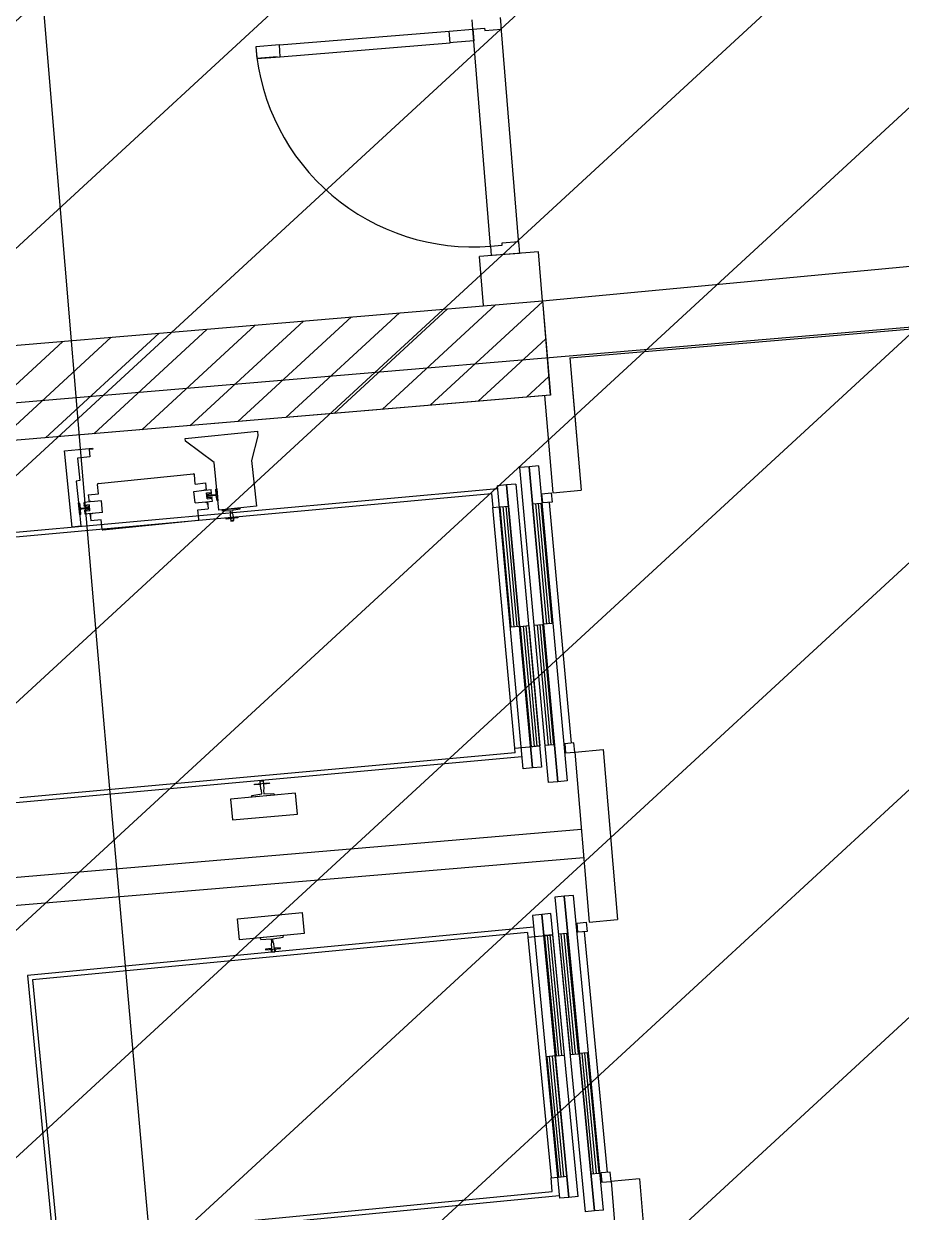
# Model space of a CAD drawing. Extents: x -678889171 to 586587, y -792238163 to 335485.
# Drawn here: x -678782012 to -678778306, y -792101976 to -792096956 of the extents above; entities that cross this region are included whole.
import ezdxf
from ezdxf.enums import TextEntityAlignment as Align

# ---------------------------------------------------------------- set-up
doc = ezdxf.new("R2010")
doc.units = 0
doc.header["$MEASUREMENT"] = 0
for name, color, linetype in [('A-FLOR-PATT', 252, 'Continuous'), ('A-SITE-PATT', 252, 'Continuous'), ('A-WALL', 252, 'Continuous')]:
    doc.layers.add(name, color=color, linetype=linetype)
doc.layers.add('BASEMENT3 LAYOUT$0$HATCH7', color=252, linetype='Continuous', lineweight=15)
doc.styles.add('Ground floor Towers$0$$Bas01-Rname$0$EN-SC', font='swissc.ttf')
doc.styles.add('Ground floor Towers$0$$Bas01-Rname$0$EN-SCL', font='swisscl.ttf')
doc.styles.add('Ground floor Towers$0$04-Ground Floor$0$V2-lower ground$0$LEVEL  FOR LICENSE LOWER GR$0$$LG- LEVEL$0$AR-SR', font='sarb.shx')

# ---------------------------------------------------------------- blocks, each defined once
blk = doc.blocks.new('A$C61C61320')
at = {"layer": 'BASEMENT3 LAYOUT$0$HATCH7'}
h = blk.add_hatch(dxfattribs=at)
h.set_pattern_fill('JIS_WOOD', color=256, scale=1000, style=0)
h.set_pattern_definition([(45, (-95575.72641586163, -175160.5677797335), (-499.9999991609842, 499.9999991609843), [])])
edge = h.paths.add_edge_path()
edge.add_line((-93671.42387769371, -154054.9431899884), (-93352.28011348587, -174711.9075518902))
edge.add_line((-93352.28011348587, -174711.9075518902), (-49398.28305342048, -174321.9428492732))
edge.add_arc((-49194.7644366367, -173977.2776182104), 400.2673467584944, 239.4389137010584, 436.7722825904112)
edge.add_line((-49103.17453308101, -173587.6300358392), (-49353.17453308101, -169321.0603725039))
edge.add_arc((765187.6152318742, -69570.4512780355), 820625.9088071947, 178.5717505264322, 186.9818142228341, ccw=False)
edge.add_line((-55183.34322072996, -49116.28952082794), (-86992.42594180122, -47875.38068783496))
edge.add_line((-86992.42594180116, -47875.38068783496), (-86999.8191618316, -136404.81269691))
edge.add_line((-86999.81916183163, -136404.81269691), (-87007.19406194473, -152784.6622732603))
edge.add_line((-87007.19406194473, -152784.6622732603), (-93671.42387769371, -154054.9431899884))
blk = doc.blocks.new('GR')
at = {"layer": 'A-FLOR-PATT'}
for p, q in [((-8010, 83055), (44685, 89675)), ((20352.05693255962, 88038.95388230693), (20347.19225080161, 88078.65696620973)), ((20472.3823547074, 88043.62215660523), (20466.3015025099, 88093.25101148372)), ((19538.14371255232, 87939.22790626792), (20252.79922280263, 88026.79217791194)), ((20252.79922280263, 88026.79217791194), (20352.05693255962, 88038.95388230693)), ((20258.88007500013, 87977.16332303344), (20252.79922280263, 88026.79217791194)), ((20352.05693255962, 88038.95388230693), (20401.68578743811, 88045.03473450443)), ((20352.05693255962, 88038.95388230693), (20358.13778475712, 87989.32502742845)), ((20463.94461299362, 87125.78295254266), (20352.05693255962, 88038.95388230693)), ((20401.68578743811, 88045.03473450443), (20402.90195787761, 88035.10896352874)), ((20402.90195787761, 88035.10896352874), (20472.3823547074, 88043.62215660523)), ((20583.05386470197, 87140.37699781665), (20471.16618426797, 88053.54792758093)), ((19544.22456474982, 87889.59905138944), (20258.88007500013, 87977.16332303344)), ((20271.78357726854, 87978.7443446048), (20258.88007500013, 87977.16332303344)), ((20358.13778475712, 87989.32502742845), (20271.78357726854, 87978.7443446048)), ((19538.14371255232, 87939.22790626793), (19438.88600279534, 87927.06620187293)), ((19438.88600279534, 87927.06620187293), (19444.96685499284, 87877.43734699444)), ((19544.22456474982, 87889.59905138944), (19538.14371255232, 87939.22790626793)), ((19444.96685499284, 87877.43734699444), (19544.22456474982, 87889.59905138944)), ((19444.96685499284, 87877.43734699444), (19531.32106248142, 87888.0180298181)), ((19531.32106248142, 87888.0180298181), (19444.96685499284, 87877.43734699444)), ((20692.41527988723, 86904.29419387649), (25139.82248711654, 87507.06779953849)), ((20667.32477988706, 87110.40328547024), (20419.18050549452, 87079.99902448273)), ((20463.94461299362, 87125.78295254266), (20513.57346787212, 87131.86380474016)), ((20463.94461299362, 87125.78295254266), (20468.80929475162, 87086.07986863986)), ((20512.35729743262, 87141.78957571585), (20581.83769426241, 87150.30276879236)), ((20513.57346787212, 87131.86380474016), (20512.35729743262, 87141.78957571585)), ((20581.83769426241, 87150.30276879236), (20587.91854645991, 87100.67391391387)), ((20692.57615031052, 86904.31442305724), (20667.32477988706, 87110.40328547025)), ((20444.43187792807, 86873.91014566435), (20419.18050549452, 87079.99902448273)), ((20587.91854645991, 87100.67391391387), (20468.80929475162, 87086.07986863986)), ((20818.16604743255, 86668.13126984739), (23719.62038816029, 87032.7681509576)), ((17691.35270832575, 86526.91570514765), (20692.57615031052, 86904.31442305724)), ((17691.35270832575, 86526.91570514765), (20692.57615031052, 86904.31442305724)), ((20034.49397182738, 86418.4141026247), (20495.61106533039, 86879.54640028864)), ((20236.69228969296, 86443.83947776331), (20693.08218532871, 86900.24442169268)), ((20692.57615031052, 86904.31442305724), (20741.93103044466, 86507.37059243818)), ((20692.57615031052, 86904.31442305724), (20742.48243929856, 86507.43993115905)), ((19630.09733609637, 86367.56335234756), (20091.21278775379, 86828.69400811178)), ((19832.29565396189, 86392.98872748614), (20293.41192654215, 86854.12020420027)), ((19225.70070036521, 86316.7126020703), (19686.81451017715, 86777.84161593494)), ((19427.89901823079, 86342.13797720897), (19889.01364896548, 86803.2678120234)), ((18821.30406463417, 86265.86185179313), (19282.41623260052, 86726.98922375802)), ((19023.50238249966, 86291.28722693174), (19484.61537138882, 86752.41541984651)), ((20438.89060755851, 86469.26485290192), (20712.63105674385, 86743.0143279809)), ((18416.90742890301, 86215.01110151596), (18878.01795502382, 86676.13683158116)), ((18619.10574676856, 86240.43647665452), (19080.21709381219, 86701.56302766962)), ((20818.16604743255, 86668.13126984739), (20888.09358023178, 86112.03995125559)), ((18214.70911103743, 86189.58572637729), (18675.81881623549, 86650.7106354927)), ((20641.08892542412, 86494.6902280405), (20732.1799281589, 86585.78423426897)), ((20832.72592578165, 86552.34537514218), (20888.09358023178, 86112.03995125559)), ((20742.48243929856, 86507.43993115905), (18138.13348921196, 86179.94750223751)), ((20741.93103044466, 86507.37059243818), (18138.13348921196, 86179.94750223751)), ((20717.81768655015, 86504.33838065981), (20769.15336534445, 86096.09681730458)), ((20717.81768655015, 86504.33838065981), (20769.15336534445, 86096.09681730458)), ((19208.0402939011, 86261.2806732045), (19511.94762265025, 86304.87751487725)), ((19209.52258651793, 86250.94782402703), (19208.0402939011, 86261.2806732045)), ((19514.650626834, 86286.03526049481), (19492.56870513606, 86180.51422100684)), ((19511.94762265025, 86304.87751487725), (19514.650626834, 86286.03526049481)), ((19334.0111909605, 86165.83264756786), (19209.52258651793, 86250.94782402703)), ((18700.51505488994, 86188.47394761103), (18819.03891310208, 86205.47671586338)), ((18746.37893232969, 85868.76343776687), (18700.51505488994, 86188.47394761103)), ((18808.90078029871, 86168.04362364484), (18756.62871975383, 86160.54496687715)), ((18756.62871975383, 86160.54496687715), (18770.2309343557, 86065.72588030738)), ((18819.73646256886, 86200.61419860339), (18804.5410961314, 86198.43435651973)), ((18804.5410961314, 86198.43435651973), (18808.90078029871, 86168.04362364484)), ((18819.03891310208, 86205.47671586338), (18819.73646256886, 86200.61419860339)), ((19362.7851064645, 85965.25381059336), (19334.0111909605, 86165.83264756786)), ((19492.56870513606, 86180.51422100684), (19520.20910275663, 85987.83697457988)), ((20665.27147054389, 86201.25048447077), (20626.32344825333, 86196.1105519231)), ((20801.0811548726, 84871.87779404469), (20626.32344825313, 86196.11055192306)), ((20704.21949283444, 86206.39041701837), (20665.27147054389, 86201.25048447077)), ((20840.02917716317, 84877.01772659228), (20665.27147054363, 86201.25048447073)), ((20665.27147054363, 86201.25048447073), (20840.02917716317, 84877.01772659228)), ((20704.2194928342, 86206.39041701835), (20878.9771994537, 84882.15765913994)), ((18848.477343436, 86056.48001334476), (19249.63501738488, 86114.02784435282)), ((19258.86484218986, 86071.30897208714), (19253.11005908907, 86111.42473948206)), ((20572.84729657043, 86120.8960615072), (20533.89927427986, 86115.75612895959)), ((20690.9756129353, 84925.50456776057), (20533.89927427963, 86115.75612895953)), ((20611.79531886094, 86126.0359940548), (20572.84729657043, 86120.8960615072)), ((20572.8472965702, 86120.89606150716), (20729.92363522587, 84930.6445003082)), ((20729.92363522587, 84930.6445003082), (20572.8472965702, 86120.89606150716)), ((20611.79531886077, 86126.03599405478), (20768.87165751641, 84935.78443285586)), ((20769.15336534445, 86096.09681730458), (20888.09358023178, 86112.03995125559)), ((18406.65200074915, 85823.93000566313), (20535.33845539259, 86104.85068272104)), ((18428.69597816825, 85807.02596079167), (20510.644806063, 86081.7787187924)), ((18770.2309343557, 86065.72588030738), (18755.64338257578, 86063.63323190708)), ((18755.64338257578, 86063.63323190708), (18772.47176346144, 85946.3250030099)), ((19258.86484218986, 86071.30897208714), (19301.41186821472, 86077.41252992135)), ((19301.41186821472, 86077.41252992135), (19305.68435869866, 86047.6296117039)), ((19303.94048503179, 86059.78590485387), (19305.68435869866, 86047.6296117039)), ((20510.644806063, 86081.7787187924), (20518.35470488485, 86023.35668535379)), ((20723.53409270613, 86090.0603434015), (20762.48211499666, 86095.20027594917)), ((20728.67402525379, 86051.11232111097), (20723.53409270613, 86090.0603434015)), ((20767.62204754433, 86056.25225365862), (20728.67402525379, 86051.11232111097)), ((20762.48211499666, 86095.20027594917), (20767.62204754433, 86056.25225365862)), ((18809.08199564108, 86006.78564641149), (18851.62902166597, 86012.88920424569)), ((18809.08199564108, 86006.78564641149), (18813.35448612498, 85977.00272819406)), ((18851.62902166597, 86012.88920424569), (18845.87423856516, 86053.00497164055)), ((19253.8985498798, 86040.20070988288), (19297.6612052197, 86046.47865508375)), ((19260.87404454745, 85991.57553728302), (19253.8985498798, 86040.20070988288)), ((19297.44322101137, 86047.99819172753), (19302.30573827131, 86048.69574119429)), ((19297.6612052197, 86046.47865508375), (19297.44322101137, 86047.99819172753)), ((19302.52372247969, 86047.17620455053), (19302.30573827131, 86048.69574119429)), ((19302.52372247969, 86047.17620455053), (19326.8363087797, 86050.66395188434)), ((19307.30666943405, 86035.45587981725), (19328.58018244651, 86038.50765873435)), ((19310.79441676793, 86011.14329351737), (19307.30666943405, 86035.45587981725)), ((19308.00421890083, 86030.59336255727), (19329.27773191328, 86033.6451414744)), ((19308.00421890083, 86030.59336255727), (19329.27773191328, 86033.6451414744)), ((19308.29969169474, 86029.70526496612), (19311.59658277204, 86028.03725818449)), ((19310.09686730107, 86016.00581077731), (19331.37038031356, 86019.05758969442)), ((19310.09686730107, 86016.00581077731), (19331.37038031356, 86019.05758969442)), ((19310.13075904499, 86016.94115715867), (19312.82577586798, 86019.46872945694)), ((19310.79441676793, 86011.14329351737), (19332.06792978033, 86014.19507243446)), ((19311.59658277204, 86028.03725818449), (19312.82577586798, 86019.46872945694)), ((19312.82153510345, 86019.49829121823), (19311.60082353652, 86028.0076964232)), ((19311.81880774493, 86026.48815977943), (19327.2573000454, 86028.70287933644)), ((19312.60355089503, 86021.01782786199), (19311.81880774493, 86026.48815977943)), ((19328.04204319548, 86023.23254741894), (19312.60355089503, 86021.01782786199)), ((19329.27773191328, 86033.6451414744), (19326.8363087797, 86050.66395188434)), ((19327.2573000454, 86028.70287933644), (19333.40084188289, 86029.11895517675)), ((19334.05479450794, 86024.56034524553), (19328.04204319548, 86023.23254741894)), ((19329.27773191328, 86033.6451414744), (19328.58018244651, 86038.50765873435)), ((19332.06792978033, 86014.19507243446), (19331.37038031356, 86019.05758969442)), ((19333.81180344732, 86002.03877928448), (19331.37038031356, 86019.05758969442)), ((19333.40084188289, 86029.11895517675), (19348.20112879299, 86031.24212136622)), ((19348.85508141805, 86026.683511435), (19334.05479450794, 86024.56034524553)), ((19346.53873127609, 86052.55986650182), (19349.9676350127, 86054.60256524563)), ((19348.20112879299, 86031.24212136622), (19346.53873127609, 86052.55986650182)), ((19353.25264489367, 86005.75813787445), (19348.85508141805, 86026.683511435)), ((19349.9676350127, 86054.60256524563), (19357.11751704707, 86004.76176333081)), ((19357.11751704707, 86004.76176333081), (19353.25264489367, 86005.75813787445)), ((20518.35470488485, 86023.35668535379), (20545.61832048823, 86026.95463813709)), ((20651.9929511233, 85010.70810579964), (20518.35470488485, 86023.35668535379)), ((20549.51312271726, 86027.46863139188), (20584.56634277877, 86032.09457068476)), ((20616.33224583651, 85521.14434161482), (20549.51312271726, 86027.46863139188)), ((20561.19752940445, 86029.01061115615), (20628.01665252367, 85522.68632137914)), ((20572.88193609164, 86030.55259092047), (20639.70105921083, 85524.22830114339)), ((20584.56634277877, 86032.09457068476), (20651.38546589796, 85525.77028090767)), ((20685.83120073416, 86045.45839530858), (20720.8844207957, 86050.08433460144)), ((20752.65032385342, 85539.13410553151), (20685.83120073416, 86045.45839530858)), ((20697.51560742135, 86047.00037507286), (20764.33473054057, 85540.67608529581)), ((20709.20001410851, 86048.54235483715), (20776.01913722773, 85542.21806506011)), ((20720.8844207957, 86050.08433460144), (20787.70354391489, 85543.76004482442)), ((20755.93764085717, 86054.7102738943), (20889.57588709558, 85042.06169434023)), ((18768.89682244431, 85971.24540396733), (18772.76169459765, 85970.24902942368)), ((18776.04670447865, 85921.4046020525), (18768.89682244431, 85971.24540396733)), ((18772.76169459765, 85970.24902942368), (18777.15925807324, 85949.32365586313)), ((18816.515122344, 85977.45613534744), (18792.20253604403, 85973.96838801364)), ((18794.64395917771, 85956.94957760368), (18792.20253604403, 85973.96838801364)), ((18815.21992272336, 85964.86387378073), (18793.94640971092, 85961.81209486368)), ((18794.64395917771, 85956.94957760368), (18793.94640971092, 85961.81209486368)), ((18815.91747219019, 85960.0013565208), (18794.64395917771, 85956.94957760368)), ((18815.91747219019, 85960.0013565208), (18794.64395917771, 85956.94957760368)), ((18811.61061245806, 85989.15902134399), (18813.35448612498, 85977.00272819406)), ((18815.88358044627, 85959.06601013942), (18813.18856362331, 85956.53843784114)), ((18813.18856362331, 85956.53843784114), (18814.41775671927, 85947.96990911367)), ((18814.41351595477, 85947.99947087493), (18813.19280438796, 85956.50887607991)), ((18818.70767005725, 85940.5512874808), (18815.21992272336, 85964.86387378073)), ((18821.15965539559, 85979.67322145795), (18816.29713813559, 85978.97567199123)), ((18816.515122344, 85977.45613534744), (18816.29713813559, 85978.97567199123)), ((18821.377639604, 85978.15368481423), (18821.15965539559, 85979.67322145795)), ((18865.14029494387, 85984.43163001511), (18821.377639604, 85978.15368481423)), ((18872.11578961153, 85935.80645741524), (18865.14029494387, 85984.43163001511)), ((19260.87404454745, 85991.57553728302), (19304.63669988735, 85997.8534824839)), ((19274.38531782538, 85963.11796305243), (19316.93234385024, 85969.22152088661)), ((19280.14010092616, 85923.00219565755), (19274.38531782538, 85963.11796305243)), ((19304.63669988735, 85997.8534824839), (19304.8546840957, 85996.33394584015)), ((19304.8546840957, 85996.33394584015), (19309.7172013557, 85997.03149530692)), ((19309.49921714729, 85998.55103195066), (19333.81180344732, 86002.03877928448)), ((19309.49921714729, 85998.55103195066), (19309.7172013557, 85997.03149530692)), ((19312.65985336634, 85999.00443910404), (19316.93234385024, 85969.22152088661)), ((19314.40372703327, 85986.84814595408), (19312.65985336634, 85999.00443910404)), ((19312.65985336634, 85999.00443910404), (19314.40372703327, 85986.84814595408)), ((19413.84153769438, 85972.57807999439), (19362.7851064645, 85965.25381059336)), ((19375.85312160074, 85967.12847478532), (19451.82995378802, 85978.02768520349)), ((19378.15740139462, 85961.87612707619), (19375.85312160074, 85967.12847478532)), ((19411.84878860704, 85964.84833568768), (19378.15740139462, 85961.87612707619)), ((19413.41827490723, 85953.90767185269), (19411.84878860704, 85964.84833568768)), ((19520.20910275663, 85987.83697457988), (19413.84153769438, 85972.57807999439)), ((19451.09516029438, 85972.33936907764), (19417.92693518199, 85965.72027252112)), ((19417.92693518199, 85965.72027252112), (19419.49642148223, 85954.77960868615)), ((19451.82995378802, 85978.02768520349), (19451.09516029438, 85972.33936907764)), ((18772.47176346144, 85946.3250030099), (18782.84781177956, 85873.9950587676)), ((18779.47560821523, 85923.4473007963), (18776.04670447865, 85921.4046020525)), ((18777.15925807324, 85949.32365586313), (18791.95954498338, 85951.44682205259)), ((18792.61349760844, 85946.88821212134), (18777.81321069835, 85944.76504593191)), ((18777.81321069835, 85944.76504593191), (18779.47560821523, 85923.4473007963)), ((18791.95954498338, 85951.44682205259), (18797.97229629584, 85952.77461987919)), ((18798.75703944591, 85947.30428796171), (18792.61349760844, 85946.88821212134)), ((18818.01012059046, 85945.41380474085), (18796.7366075781, 85942.3620258237)), ((18818.01012059046, 85945.41380474085), (18796.7366075781, 85942.3620258237)), ((18797.43415704481, 85937.49950856375), (18796.7366075781, 85942.3620258237)), ((18799.17803071165, 85925.34321541378), (18796.7366075781, 85942.3620258237)), ((18818.70767005725, 85940.5512874808), (18797.43415704481, 85937.49950856375)), ((18797.97229629584, 85952.77461987919), (18813.41078859626, 85954.98933943613)), ((18814.19553174642, 85949.51900751863), (18798.75703944591, 85947.30428796171)), ((18823.49061701168, 85928.83096274761), (18799.17803071165, 85925.34321541378)), ((18813.41078859626, 85954.98933943613), (18814.19553174642, 85949.51900751863)), ((18817.7146477965, 85946.30190233195), (18814.41775671927, 85947.96990911367)), ((18820.3299807926, 85928.37755559421), (18824.60247127658, 85898.59463737675)), ((18822.07385445954, 85916.2212624442), (18820.3299807926, 85928.37755559421)), ((18820.3299807926, 85928.37755559421), (18822.07385445954, 85916.2212624442)), ((18823.49061701168, 85928.83096274761), (18823.70860121998, 85927.31142610383)), ((18828.57111847995, 85928.00897557058), (18823.70860121998, 85927.31142610383)), ((18872.11578961153, 85935.80645741524), (18828.3531342716, 85929.52851221434)), ((18828.3531342716, 85929.52851221434), (18828.57111847995, 85928.00897557058)), ((18876.37932210647, 85861.9793229453), (19277.53699605544, 85919.52715395333)), ((19395.06575028686, 85930.49410190944), (19413.60409734055, 85933.15350925147)), ((19395.37092817855, 85928.36675060818), (19395.06575028686, 85930.49410190944)), ((19443.99610077844, 85935.34224527585), (19395.37092817855, 85928.36675060818)), ((19412.46676776824, 85947.56794422769), (19413.41827490723, 85953.90767185269)), ((19416.12890246872, 85922.03972861276), (19412.46676776824, 85947.56794422769)), ((19413.60409734055, 85933.15350925147), (19415.34797100748, 85920.99721610149)), ((19415.34797100748, 85920.99721610149), (19426.89644949997, 85922.65389608507)), ((19425.85393698874, 85923.4348275463), (19416.12890246872, 85922.03972861276)), ((19419.49642148223, 85954.77960868615), (19422.19180228814, 85948.96304316123)), ((19422.19180228814, 85948.96304316123), (19425.85393698874, 85923.4348275463)), ((19425.15257583305, 85934.81018923505), (19443.69092288679, 85937.46959657708)), ((19426.89644949997, 85922.65389608507), (19425.15257583305, 85934.81018923505)), ((19443.69092288679, 85937.46959657708), (19443.99610077844, 85935.34224527585)), ((18782.84781177956, 85873.9950587676), (18746.37893232969, 85868.76343776687)), ((18867.14949730147, 85904.69819521095), (18824.60247127658, 85898.59463737675)), ((18872.90428040222, 85864.58242781609), (18867.14949730147, 85904.69819521095)), ((20651.38546589796, 85525.77028090767), (20616.33224583651, 85521.14434161482)), ((20655.28026812705, 85526.28427416245), (20690.33348818853, 85530.9102134553)), ((20722.09939124625, 85019.9599843854), (20655.28026812705, 85526.28427416245)), ((20666.96467481418, 85527.82625392675), (20733.78379793343, 85021.50196414969)), ((20678.64908150137, 85529.36823369103), (20745.46820462057, 85023.04394391394)), ((20690.33348818853, 85530.9102134553), (20757.15261130775, 85024.58592367826)), ((20713.70230156287, 85533.99417298392), (20748.75552162435, 85538.62011227674)), ((20780.5214246821, 85027.66988320685), (20713.70230156287, 85533.99417298392)), ((20725.38670825, 85535.53615274819), (20792.20583136925, 85029.21186297115)), ((20737.07111493719, 85537.07813251248), (20803.89023805638, 85030.75384273542)), ((20748.75552162435, 85538.62011227674), (20815.57464474357, 85032.29582249973)), ((20787.70354391489, 85543.76004482442), (20752.65032385342, 85539.13410553151)), ((20651.9929511233, 85010.70810579964), (20757.15261130775, 85024.58592367826)), ((20654.56291739671, 84991.23409465724), (20651.9929511233, 85010.70810579964)), ((20757.15261130775, 85024.58592367826), (20722.09939124625, 85019.9599843854)), ((20815.57464474357, 85032.29582249973), (20780.5214246821, 85027.66988320685)), ((20901.26029378278, 85043.6036741045), (20862.31227149223, 85038.46374155689)), ((20862.31227149223, 85038.46374155689), (20867.45220403987, 84999.51571926633)), ((20867.45220403987, 84999.51571926633), (20906.40022633041, 85004.65565181396)), ((20906.40022633041, 85004.65565181396), (20901.26029378278, 85043.6036741045)), ((20906.40022633041, 85004.65565181396), (21025.34044121774, 85020.59878576496)), ((20906.40022633041, 85004.65565181396), (21025.34044121774, 85020.59878576496)), ((20906.40022633041, 85004.65565181396), (20996.25667972403, 84290.08169715849)), ((21025.34044121774, 85020.59878576496), (21115.31902729348, 84305.05358385491)), ((20684.39649927393, 84975.3580362953), (18555.71004463052, 84694.43735923737)), ((20654.56291739671, 84991.23409465724), (18572.61408950196, 84716.48133665648)), ((20729.92363522587, 84930.6445003082), (20690.9756129353, 84925.50456776057)), ((20768.87165751641, 84935.78443285586), (20729.92363522587, 84930.6445003082)), ((20840.02917716317, 84877.01772659228), (20801.0811548726, 84871.87779404469)), ((20878.9771994537, 84882.15765913994), (20840.02917716317, 84877.01772659228)), ((19560.00105641645, 84813.8959751223), (19622.31789208133, 84822.11986719853)), ((19560.36085169475, 84811.169613562), (19560.00105641645, 84813.8959751223)), ((19584.11914529199, 84814.30497241604), (19560.36085169475, 84811.169613562)), ((19596.86342074329, 84831.83735570035), (19582.06317227293, 84829.88418133227)), ((19582.06317227293, 84829.88418133227), (19584.11914529199, 84814.30497241604)), ((19583.38581091806, 84828.86993863998), (19595.84917805105, 84830.5147170552)), ((19587.70335425807, 84796.15359991588), (19583.38581091806, 84828.86993863998)), ((19595.84917805105, 84830.5147170552), (19600.16672139106, 84797.79837833114)), ((19598.91939376237, 84816.25814678411), (19596.86342074329, 84831.83735570035)), ((19622.67768735961, 84819.39350563819), (19598.91939376237, 84816.25814678411)), ((19622.31789208133, 84822.11986719853), (19622.67768735961, 84819.39350563819)), ((19734.36506187959, 84783.80733520779), (19461.72890584574, 84747.82780737436)), ((19646.73201172585, 84772.24248697567), (19549.36195599949, 84759.39265560656)), ((19549.36195599949, 84759.39265560656), (19550.38416925545, 84766.66029624625)), ((19550.38416925545, 84766.66029624625), (19592.91859782216, 84774.65110338606)), ((19591.06822210504, 84788.67239141067), (19587.70335425807, 84796.15359991588)), ((19592.91859782216, 84774.65110338606), (19591.06822210504, 84788.67239141067)), ((19600.16672139106, 84797.79837833114), (19598.85782656308, 84789.70037792018)), ((19598.85782656308, 84789.70037792018), (19600.70820228029, 84775.67908989558)), ((19600.70820228029, 84775.67908989558), (19643.8594227528, 84778.99613436057)), ((19643.8594227528, 84778.99613436057), (19646.73201172585, 84772.24248697567)), ((19745.98130943721, 84695.78480483117), (19734.36506187959, 84783.80733520779)), ((19461.72890584574, 84747.82780737436), (19473.34515340341, 84659.80527699777)), ((20947.38200947153, 84678.7523500255), (18357.07169105298, 84353.05898443016)), ((19473.34515340341, 84659.80527699777), (19745.98130943721, 84695.78480483117)), ((20962.35091428317, 84559.71371557972), (18372.50787245689, 84235.49491954726)), ((20925.4366100499, 84399.91094871685), (20886.51394614815, 84394.5823858965)), ((21106.60774594281, 83076.5403760576), (20925.4366100499, 84399.91094871685)), ((20886.51394614815, 84394.5823858965), (20847.59128224639, 84389.25382307607)), ((20847.59128224639, 84389.25382307607), (21028.76241813932, 83065.88325041687)), ((20886.51394614815, 84394.5823858965), (21067.68508204104, 83071.2118132372)), ((21067.68508204104, 83071.2118132372), (20886.51394614815, 84394.5823858965)), ((20794.48014805473, 84313.78114065249), (20755.55748415296, 84308.4525778321)), ((20755.55748415296, 84308.4525778321), (20918.39836394373, 83118.97596899483)), ((20833.40281195647, 84319.10970347284), (20794.48014805473, 84313.78114065249)), ((20957.3210278455, 83124.30453181523), (20794.48014805473, 84313.78114065249)), ((20794.48014805473, 84313.78114065249), (20957.3210278455, 83124.30453181523)), ((20996.24369174727, 83129.63309463562), (20833.40281195647, 84319.10970347284)), ((20996.25667972403, 84290.08169715849), (21115.31902729348, 84305.05358385491)), ((20762.37804456341, 84258.63156803502), (18635.07754113327, 83967.40138916115)), ((19510.98715847199, 84243.1474974318), (19783.44580578419, 84280.44743717449)), ((19783.44580578419, 84280.44743717449), (19795.48835775828, 84192.48221675656)), ((20945.31456490122, 84283.67581329365), (20984.23722880296, 84289.00437611404)), ((20950.6431277216, 84244.75314939191), (20945.31456490122, 84283.67581329365)), ((20989.56579162334, 84250.0817122123), (20950.6431277216, 84244.75314939191)), ((21116.43162578269, 83236.49388192086), (20977.88899245279, 84248.48314336616)), ((20984.23722880296, 84289.00437611404), (20989.56579162334, 84250.0817122123)), ((20737.79646124235, 84235.44024210988), (18657.20315449432, 83950.60433862045)), ((19523.02971044602, 84155.1822770139), (19510.98715847199, 84243.1474974318)), ((20737.79646124235, 84235.44024210988), (20740.46074265217, 84215.97891016188)), ((20740.46074265217, 84215.97891016188), (20845.55193518688, 84230.3660297769)), ((20740.46074265217, 84215.97891016188), (20879.00337598205, 83203.9896487165)), ((20845.55193518688, 84230.3660297769), (20810.52153767529, 84225.57032323853)), ((20810.52153767529, 84225.57032323853), (20879.79285434026, 83719.57569251588)), ((20891.46965351074, 83721.17426136199), (20822.19833684584, 84227.16889208465)), ((20903.14645268129, 83722.7728302081), (20833.87513601632, 84228.76746093079)), ((20914.82325185181, 83724.37139905425), (20845.55193518688, 84230.3660297769)), ((20903.9359310395, 84238.35887400745), (20868.90553352794, 84233.56316746911)), ((20868.90553352794, 84233.56316746911), (20938.17685019288, 83727.56853674643)), ((20949.85364936337, 83729.16710559255), (20880.58233269846, 84235.16173631522)), ((20961.53044853391, 83730.76567443868), (20892.25913186895, 84236.76030516134)), ((20973.20724770443, 83732.36424328481), (20903.9359310395, 84238.35887400745)), ((19795.48835775828, 84192.48221675656), (19523.02971044602, 84155.1822770139)), ((19707.91236397935, 84180.49295041065), (19610.60570422498, 84167.17154335974)), ((19610.60570422498, 84167.17154335974), (19613.51097872774, 84160.43189199842)), ((19613.51097872774, 84160.43189199842), (19656.64562278886, 84163.95795126674)), ((19656.64562278886, 84163.95795126674), (19658.56390540423, 84149.94579226211)), ((19658.56390540423, 84149.94579226211), (19657.29425813417, 84141.84154571258)), ((19664.43015556922, 84165.02366383084), (19706.92537209198, 84173.22044276736)), ((19666.3484381845, 84151.0115048262), (19664.43015556922, 84165.02366383084)), ((19669.74951058275, 84143.54668581509), (19666.3484381845, 84151.0115048262)), ((19706.92537209198, 84173.22044276736), (19707.91236397935, 84180.49295041065)), ((19658.63100274272, 84123.38803679413), (19634.88817776266, 84120.13761347366)), ((19634.88817776266, 84120.13761347366), (19635.26117716011, 84117.4130270006)), ((19635.26117716011, 84117.4130270006), (19697.53743940291, 84125.93872751319)), ((19657.29425813417, 84141.84154571258), (19661.7702509033, 84109.14650803506)), ((19660.76242787088, 84107.81897123341), (19658.63100274272, 84123.38803679413)), ((19675.55304015349, 84109.84382510517), (19660.76242787088, 84107.81897123341)), ((19661.7702509033, 84109.14650803506), (19674.22550335187, 84110.85164813761)), ((19674.22550335187, 84110.85164813761), (19669.74951058275, 84143.54668581509)), ((19697.16444000543, 84128.6633139863), (19673.42161502536, 84125.41289066589)), ((19673.42161502536, 84125.41289066589), (19675.55304015349, 84109.84382510517)), ((19697.53743940291, 84125.93872751319), (19697.16444000543, 84128.6633139863)), ((18635.07754113327, 83967.40138916115), (18789.60586292425, 82838.64413601057)), ((18657.20315449432, 83950.60433862045), (18806.40291346495, 82860.76974937164)), ((20875.90058795004, 83719.04283623384), (20840.87019043852, 83714.24712969549)), ((20840.87019043852, 83714.24712969549), (20910.14150710342, 83208.25249897281)), ((20921.81830627397, 83209.85106781896), (20852.54698960904, 83715.84569854158)), ((20933.49510544452, 83211.44963666504), (20864.22378877955, 83717.44426738773)), ((20945.17190461501, 83213.04820551116), (20875.90058795004, 83719.04283623384)), ((20879.79285434026, 83719.57569251588), (20914.82325185181, 83724.37139905425)), ((20938.17685019288, 83727.56853674643), (20973.20724770443, 83732.36424328481)), ((21012.12991160617, 83737.69280610514), (20977.09951409461, 83732.89709956685)), ((20977.09951409461, 83732.89709956685), (21046.37083075952, 83226.90246884416)), ((21058.04762993007, 83228.5010376903), (20988.77631326513, 83734.49566841296)), ((21069.72442910059, 83230.0996065364), (21000.45311243565, 83736.09423725905)), ((21081.40122827113, 83231.69817538252), (21012.12991160617, 83737.69280610514)), ((20879.00337598205, 83203.9896487165), (20906.24924071327, 83207.7196426908)), ((20886.99622021298, 83145.6056528611), (20879.00337598205, 83203.9896487165)), ((20910.14150710342, 83208.25249897281), (20945.17190461501, 83213.04820551116)), ((21046.37083075952, 83226.90246884416), (21081.40122827113, 83231.69817538252)), ((21128.10842495321, 83238.09245076696), (21089.18576105147, 83232.7638879466)), ((21089.18576105147, 83232.7638879466), (21094.51432387182, 83193.84122404485)), ((21094.51432387182, 83193.84122404485), (21133.43698777357, 83199.16978686518)), ((21133.43698777357, 83199.16978686518), (21128.10842495321, 83238.09245076696)), ((21252.50112573327, 83214.12743567224), (21132.14020382106, 83198.99225547182)), ((21133.35320502049, 83199.83606035958), (21191.92743193658, 82734.03070762704)), ((21252.50112573327, 83214.12743567224), (21310.98977950604, 82749.00259432345)), ((18806.40291346495, 82860.76974937164), (20886.99622021298, 83145.6056528611)), ((18789.60586292425, 82838.64413601057), (20916.90636635442, 83129.87431488447)), ((20957.32102784573, 83124.30453181524), (20918.39836394397, 83118.97596899483)), ((20996.24369174743, 83129.63309463566), (20957.32102784573, 83124.30453181524)), ((21067.6850820413, 83071.21181323724), (21028.76241813952, 83065.88325041688)), ((21106.60774594303, 83076.54037605764), (21067.6850820413, 83071.21181323724))]:
    blk.add_line(p, q, dxfattribs=at)
for centre, radius, start, end in [((632160.654919429, 163506.251165366), 618245.8226879981, 171.0764646735087, 189.9103746877842), ((632160.654919429, 163506.251165366), 613595.8226879981, 171.0737824436527, 189.9862451256833), ((20352.05693255962, 88038.95388230693), 919.9999999997044, 186.9854359730683, 276.9854359735075), ((19250.07098580158, 86110.98877106533), 3.070184832730829, 8.163635115077108, 98.16363511522422), ((18848.91331185262, 86053.44094005728), 3.070184832730829, 98.16363511522422, 188.1636351150771), ((19310.75322624985, 86029.59199304794), 2.456147866184664, 153.9347687887062, 177.3567122423192), ((19312.45350307508, 86017.73960722676), 2.456147866184664, 198.9705579907591, 222.3925014437177), ((19311.67257161387, 86016.69709471548), 1.228073933092332, 194.9410271336089, 210.1879479536726), ((18813.56083641621, 85958.26756007133), 2.456147866184664, 18.97055799075905, 42.39250144371768), ((18815.26111324147, 85946.41517425014), 2.456147866184664, 333.9347687887062, 357.3567122423192), ((18816.30362575273, 85945.6342427889), 1.228073933092332, 346.1393222787544, 1.386243098311215), ((19277.10102763871, 85922.56622724082), 3.070184832730829, 278.1636351152243, 8.163635115077108), ((18875.9433536897, 85865.0183962328), 3.070184832730829, 188.1636351150771, 278.1636351152243)]:
    blk.add_arc(centre, radius, start, end, dxfattribs=at)
at = {"layer": 'A-FLOR-PATT', "style": 'Ground floor Towers$0$04-Ground Floor$0$V2-lower ground$0$LEVEL  FOR LICENSE LOWER GR$0$$LG- LEVEL$0$AR-SR', "flags": 12}
for tag, p in [('L', (30296.07288644527, 72859.53473235783)), ('P', (30237.50458115668, 72203.99769414036))]:
    blk.add_attdef(tag, text='', height=500, dxfattribs=at).set_placement(p, align=Align.RIGHT)
at = {"layer": 'A-FLOR-PATT'}
for tag, p, height, style in [('N', (85492.25876324323, 56633.4995742733), 250, 'Ground floor Towers$0$$Bas01-Rname$0$EN-SC'), ('N', (89389.48149106537, 56633.4995742733), 250, 'Ground floor Towers$0$$Bas01-Rname$0$EN-SC'), ('N', (94597.61363499537, 56633.4995742733), 250, 'Ground floor Towers$0$$Bas01-Rname$0$EN-SC'), ('AN', (85922.66280553787, 56313.08159666645), 200, 'Ground floor Towers$0$$Bas01-Rname$0$EN-SCL'), ('AN', (89819.88553336001, 56313.08159666645), 200, 'Ground floor Towers$0$$Bas01-Rname$0$EN-SCL'), ('AN', (95028.01767729002, 56313.08159666645), 200, 'Ground floor Towers$0$$Bas01-Rname$0$EN-SCL'), ('SN', (85299.47460008037, 56025.08594095582), 200, 'Ground floor Towers$0$$Bas01-Rname$0$EN-SCL'), ('F', (85927.04975899268, 56008.67972904726), 200, 'Ground floor Towers$0$$Bas01-Rname$0$EN-SCL'), ('SN', (89196.69732790251, 56025.08594095582), 200, 'Ground floor Towers$0$$Bas01-Rname$0$EN-SCL'), ('F', (89824.27248681482, 56008.67972904726), 200, 'Ground floor Towers$0$$Bas01-Rname$0$EN-SCL'), ('SN', (94404.82947183252, 56025.08594095582), 200, 'Ground floor Towers$0$$Bas01-Rname$0$EN-SCL'), ('F', (95032.40463074483, 56008.67972904726), 200, 'Ground floor Towers$0$$Bas01-Rname$0$EN-SCL')]:
    blk.add_attdef(tag, p, '', height=height, dxfattribs=dict(at, style=style))
at = {"layer": 'A-FLOR-PATT', "style": 'Ground floor Towers$0$$Bas01-Rname$0$EN-SCL', "width": 0.8}
for p in [(85305.16036184286, 56295.1433535593), (89202.383089665, 56295.1433535593), (94410.51523359501, 56295.1433535593)]:
    blk.add_attdef('FN', p, '', height=250, dxfattribs=at)

msp = doc.modelspace()

# ---------------------------------------------------------------- block references
at = {"layer": 'A-SITE-PATT', "rotation": 357.6731745000001}
msp.add_blockref('A$C61C61320', (-678706236.4347705, -791940527.995869, -212772), dxfattribs=at)

# ---------------------------------------------------------------- next in the draw order: block references
at = {"layer": 'A-WALL', "rotation": 357.6731745000001}
msp.add_blockref('GR', (-678804025.0995113, -792184118.4910543, -212772), dxfattribs=at)

doc.saveas('drawing.dxf')
